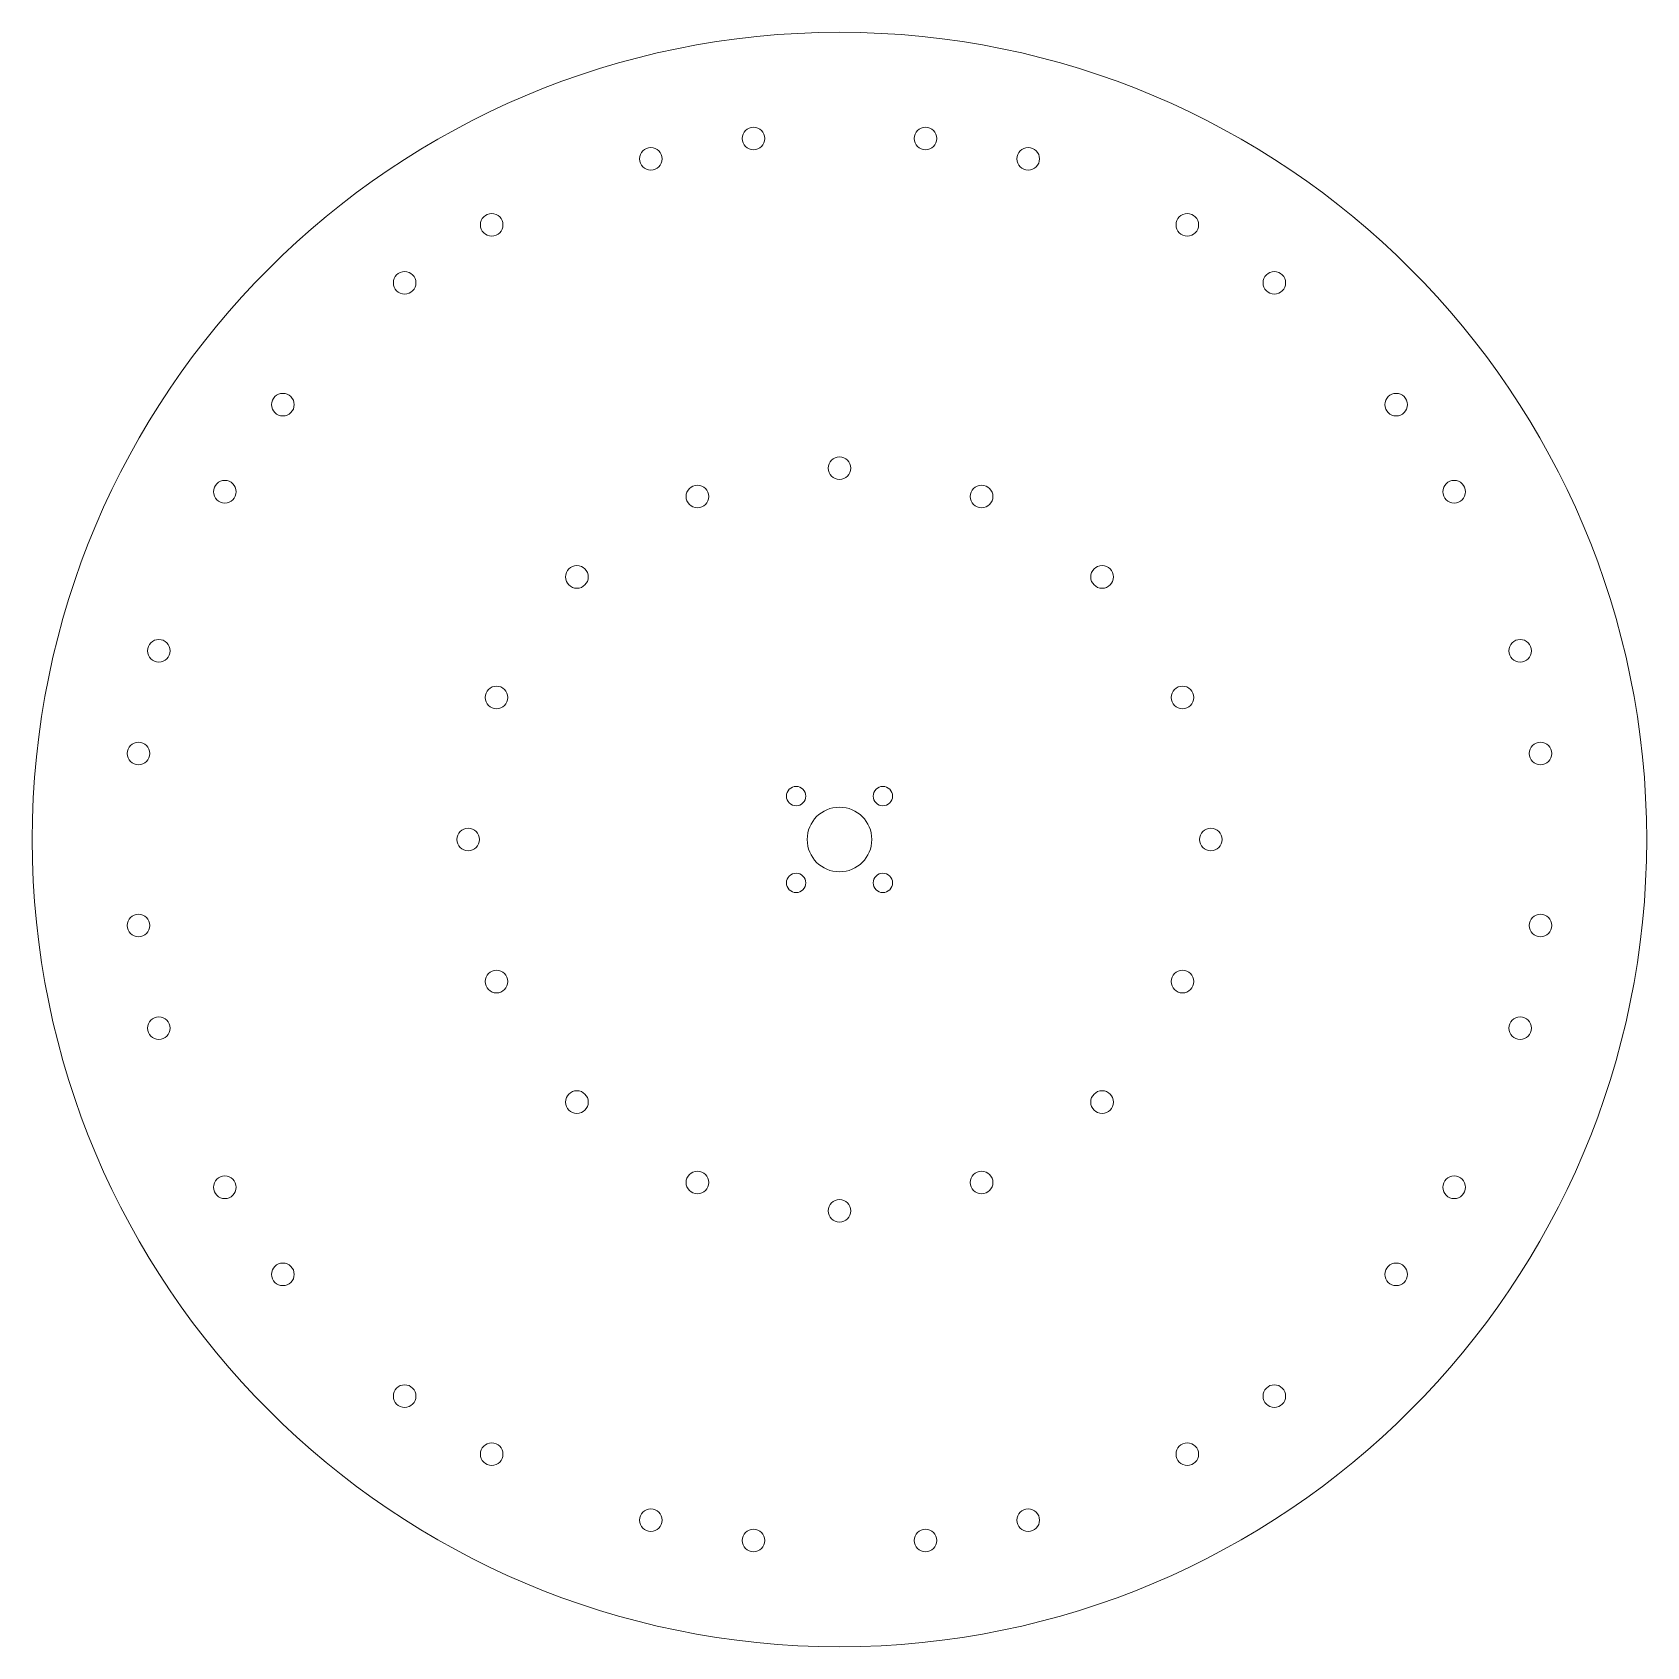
# Model space of a CAD drawing. Header units: inches. Extents: x 3.15 to 12.99, y 8.1 to 17.94.
import ezdxf

# ---------------------------------------------------------------- set-up
doc = ezdxf.new("R2010")
doc.units = ezdxf.units.IN
doc.header["$MEASUREMENT"] = 0
doc.layers.add('VISIBLE', color=7, linetype='Continuous', lineweight=0)

msp = doc.modelspace()

# ---------------------------------------------------------------- linework, layer by layer
at = {"layer": 'VISIBLE'}
for centre, radius in [((8.0733, 13.0205), 4.9213), ((7.5486, 17.2945), 0.0689), ((8.5981, 17.2945), 0.0689), ((6.9226, 17.17), 0.0689), ((9.2241, 17.17), 0.0689), ((5.9529, 16.7684), 0.0689), ((10.1938, 16.7684), 0.0689), ((5.4222, 16.4138), 0.0689), ((10.7244, 16.4138), 0.0689), ((4.6801, 15.6716), 0.0689), ((11.4666, 15.6716), 0.0689), ((8.0733, 15.2843), 0.0689), ((4.3255, 15.1409), 0.0689), ((7.207, 15.112), 0.0689), ((8.9397, 15.112), 0.0689), ((11.8212, 15.1409), 0.0689), ((6.4726, 14.6212), 0.0689), ((9.6741, 14.6212), 0.0689), ((3.9239, 14.1713), 0.0689), ((12.2228, 14.1713), 0.0689), ((5.9819, 13.8868), 0.0689), ((10.1648, 13.8868), 0.0689), ((3.7993, 13.5453), 0.0689), ((12.3473, 13.5453), 0.0689), ((7.8089, 13.285), 0.0591), ((8.3378, 13.285), 0.0591), ((8.0733, 13.0205), 0.1969), ((5.8096, 13.0205), 0.0689), ((10.3371, 13.0205), 0.0689), ((7.8089, 12.756), 0.0591), ((8.3378, 12.756), 0.0591), ((3.7993, 12.4957), 0.0689), ((12.3473, 12.4957), 0.0689), ((5.9819, 12.1542), 0.0689), ((10.1648, 12.1542), 0.0689), ((3.9239, 11.8698), 0.0689), ((12.2228, 11.8698), 0.0689), ((6.4726, 11.4198), 0.0689), ((9.6741, 11.4198), 0.0689), ((4.3255, 10.9001), 0.0689), ((7.207, 10.9291), 0.0689), ((8.9397, 10.9291), 0.0689), ((11.8212, 10.9001), 0.0689), ((8.0733, 10.7567), 0.0689), ((4.6801, 10.3694), 0.0689), ((11.4666, 10.3694), 0.0689), ((5.4222, 9.6273), 0.0689), ((10.7244, 9.6273), 0.0689), ((5.9529, 9.2727), 0.0689), ((10.1938, 9.2727), 0.0689), ((6.9226, 8.871), 0.0689), ((9.2241, 8.871), 0.0689), ((7.5486, 8.7465), 0.0689), ((8.5981, 8.7465), 0.0689)]:
    msp.add_circle(centre, radius, dxfattribs=at)

doc.saveas('drawing.dxf')
